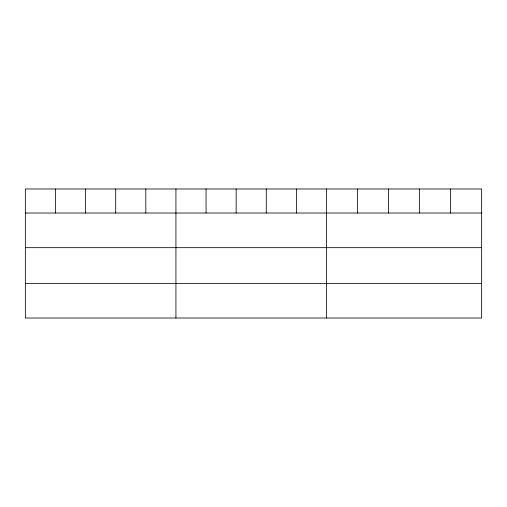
<?xml version="1.0" encoding="UTF-8"?>
<svg xmlns="http://www.w3.org/2000/svg" width="507" height="507" viewBox="0 0 507 507"><rect width="100%" height="100%" fill="white"/><g stroke="black" fill="none" stroke-linecap="round" stroke-linejoin="round"><path stroke-width="0.76" d="M481.65 247.67L481.65 188.984L25.35 188.984L25.35 318.016L481.65 318.016L481.65 247.67L25.35 247.67M25.35 213.022L481.65 213.022M25.35 283.369L481.65 283.369M450.622 188.984L450.622 213.022M419.593 188.984L419.593 213.022M388.565 188.984L388.565 213.022M357.536 188.984L357.536 213.022M326.508 188.984L326.508 318.016M296.392 188.984L296.392 213.022M266.276 188.984L266.276 213.022M236.161 188.984L236.161 213.022M206.045 188.984L206.045 213.022M175.929 188.984L175.929 318.016M145.813 188.984L145.813 213.022M115.697 188.984L115.697 213.022M85.582 188.984L85.582 213.022M55.466 188.984L55.466 213.022"/></g></svg>
